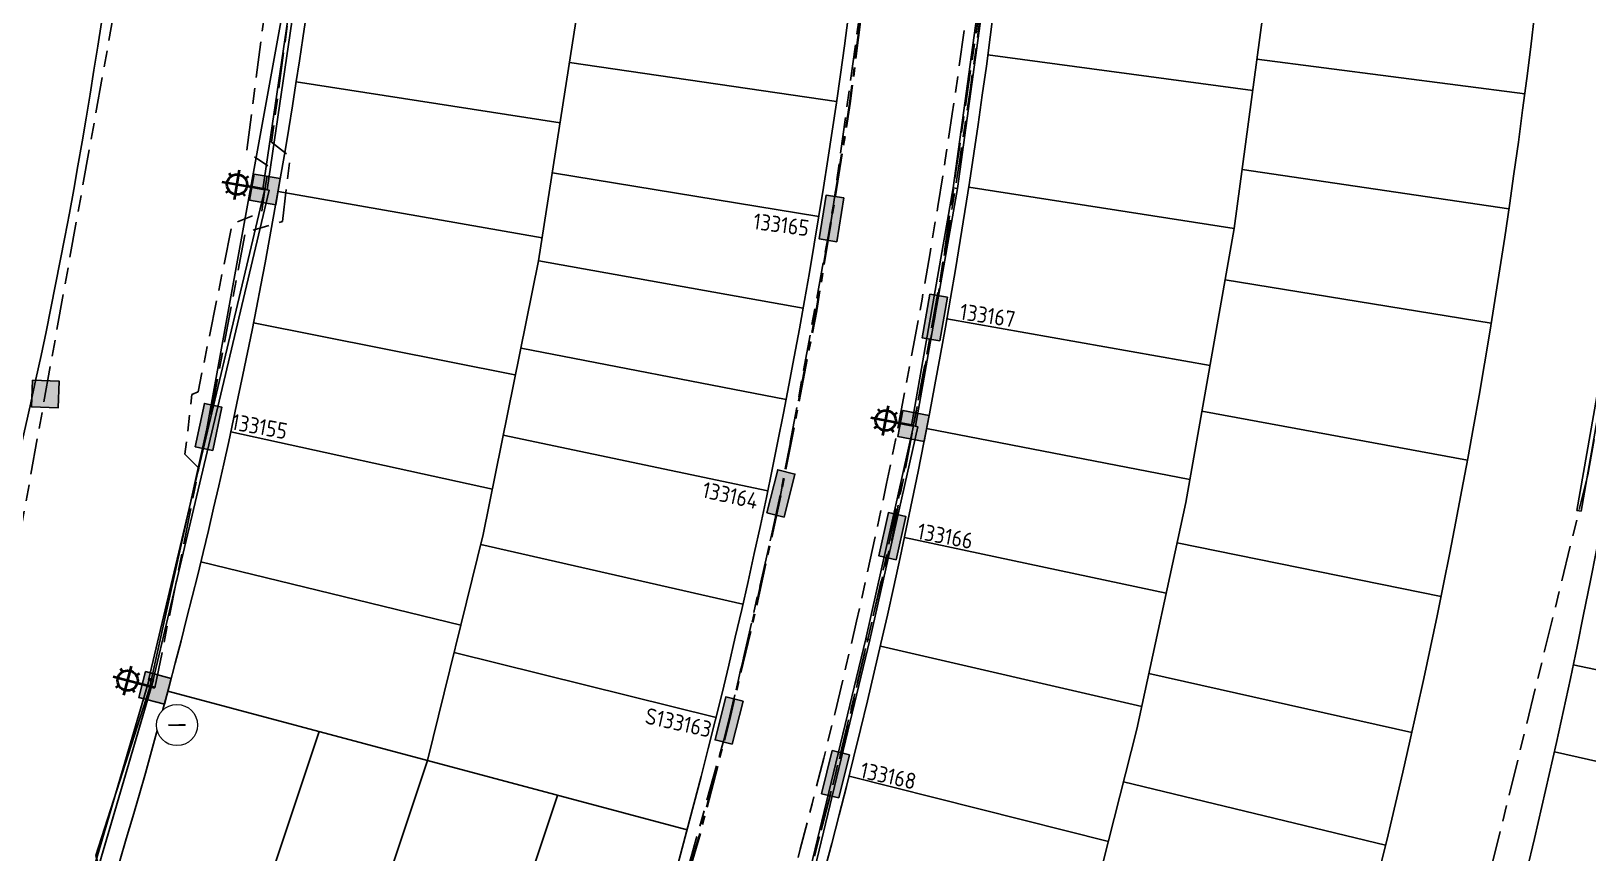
# Model space of a CAD drawing. Extents: x 294483 to 298733, y 6233899 to 6239242.
# Drawn here: x 296287.5 to 296461.3, y 6236213.6 to 6236305.3 of the extents above; entities that cross this region are included whole.
import ezdxf
from ezdxf.enums import TextEntityAlignment as Align

# ---------------------------------------------------------------- set-up
doc = ezdxf.new("R2010")
doc.units = 0
doc.linetypes.add('Cable Exist UG', pattern=[8.2, 4, -1.2, 1.8, -1.2])
doc.linetypes.add('IECLCENT', pattern=[15.5, 9.5, -2, 2, -2])
for name, color, linetype in [('_User Duct ID', 3, 'Continuous'), ('_User_LV_Exist', 7, 'Continuous'), ('Duct_SP_EXT', 7, 'Continuous'), ('Equip_LV_EXT', 7, 'Continuous'), ('Equip_SP_SL_EXT', 7, 'Continuous'), ('Mains_HV_NEW_U72', 2, 'Continuous'), ('Notes', 7, 'Continuous'), ('SupportsUG_SP_LV_SL_EXT', 7, 'Continuous'), ('UG_Details_SP_MISC', 7, 'Continuous')]:
    doc.layers.add(name, color=color, linetype=linetype)
doc.layers.add('Mains_HV_EXT', color=1, linetype='Continuous', lineweight=25, true_color=0xff0000)
doc.styles.add('COLUMN_LABEL', font='arial.ttf')
doc.styles.add('iecARIAL', font='arial.ttf', dxfattribs={"height": 2})
doc.styles.add('POLE_LABEL', font='arial.ttf')
doc.styles.get("Standard").update_dxf_attribs({"font": 'isocp.shx'})
doc.linetypes.add('Cable New UG', pattern='A,7,-0.25,["x",Standard,S=2,R=0,X=0.2,Y=-0.8],-2.1', length=9.35)

# ---------------------------------------------------------------- blocks, each defined once
blk = doc.blocks.new('COLUMN_EXT')
blk.add_hatch(color=256).paths.add_polyline_path([(-1.49, 1.48), (-1.49, -1.49), (1.48, -1.49), (1.48, 1.48)])
blk.add_lwpolyline([(-1.49, -1.49), (1.48, -1.49), (1.48, 1.48), (-1.49, 1.48)], close=True)
for tag, height, style, flags, p in [('ASSET_NUM', 2.5, 'COLUMN_LABEL', 8, (2, 2)), ('STRUCTURE_PLANT_NUMBER', 0.2, 'POLE_LABEL', 9, (1.81, 0.03)), ('STREET_CODE', 0.2, 'COLUMN_LABEL', 9, (1.81, -0.2))]:
    blk.add_attdef(tag, text='', height=height, dxfattribs=dict(style=style, flags=flags)).set_placement(p, align=Align.MIDDLE_LEFT)
at = {"flags": 9}
for tag, p in [('COLUMN_TYPE', (1.81, -0.4)), ('OWNED_BY', (1.81, -0.6)), ('STATE', (1.81, -0.8)), ('USAGE', (1.81, -1)), ('LEGEND', (1.81, -1.2)), ('LOCATION', (1.81, -1.4)), ('STREETNAME', (1.81, -1.6)), ('SUBURB', (1.81, -1.8)), ('NOTES', (1.81, -2))]:
    blk.add_attdef(tag, text='', height=0.2, dxfattribs=at).set_placement(p, align=Align.MIDDLE_LEFT)
at = {"flags": 1}
blk.add_attdef('Z', (1.81, -2.35), '', height=0.2, dxfattribs=at)
blk = doc.blocks.new('*U18')
at = {"lineweight": 40}
for p, q in [((1.43, 2.77), (1.98, 2.67)), ((1.61, 1.12), (5.3, 3.69)), ((2.17, 4.25), (4.74, 0.56)), ((3.82, 4.43), (3.72, 3.88)), ((0, 0), (2.23, 1.55)), ((3.09, 0.37), (3.19, 0.93)), ((5.49, 2.04), (4.93, 2.14))]:
    blk.add_line(p, q, dxfattribs=at)
blk.add_circle((3.46, 2.4), 1.5, dxfattribs=at)
at = {"style": 'iecARIAL', "flags": 8}
blk.add_attdef('ASSET_NUM', (1.5, 1.5), '', height=2.5, dxfattribs=at)
for tag, p, height, flags in [('STATE', (0.98, -2.25), 0.2, 9), ('CONSTRUCTED_VOLTAGE', (0.98, -0.65), 0.2, 9), ('CONTROL_TYPE', (0.98, -0.85), 0.2, 9), ('LANTERN_PURPOSE', (0.98, -1.05), 0.2, 9), ('LANTERN_TYPE', (0.98, -1.25), 0.2, 9), ('NO_PHASES', (0.98, -1.45), 0.2, 9), ('OPERATING_VOLTAGE', (0.98, -1.65), 0.2, 9), ('ORIENTATION', (0.98, -1.85), 0.2, 9), ('OWNED_BY', (0.98, -2.05), 0.2, 9), ('USAGE', (0.98, -2.45), 0.2, 9), ('LNUMBER', (2.18, -3.25), 2.5, 8), ('CEXIST', (0.98, -2.65), 0.2, 9), ('CNEW', (0.98, -2.85), 0.2, 9), ('CNUMBER', (0.98, -3.05), 0.2, 9), ('CREMOVE', (0.98, -3.25), 0.2, 9), ('CREPLACE', (0.98, -3.45), 0.2, 9), ('LKINGHEIGHT', (0.98, -3.65), 0.2, 9), ('LBRACKET', (0.98, -3.85), 0.2, 9), ('LBRACKETVOCAB', (0.98, -4.05), 0.2, 9), ('LCATEGORY', (0.98, -4.25), 0.2, 9), ('LCHARGE1', (0.98, -4.45), 0.2, 9), ('LCHARGE1PERCENT', (0.98, -4.65), 0.2, 9), ('LCHARGE2', (0.98, -4.85), 0.2, 9), ('LCHARGE2PERCENT', (0.98, -5.05), 0.2, 9), ('LCHARGE3', (0.98, -5.25), 0.2, 9), ('LCHARGE3PERCENT', (0.98, -5.45), 0.2, 9), ('LEXIST', (0.98, -5.65), 0.2, 9), ('LLAMP', (0.98, -5.85), 0.2, 9), ('LLAMPVOCAB', (0.98, -6.05), 0.2, 9), ('LMAST', (0.98, -6.25), 0.2, 9), ('LMASTVOCAB', (0.98, -6.45), 0.2, 9), ('LNEW', (0.98, -6.65), 0.2, 9), ('LANTNUMBER', (0.98, -6.85), 0.2, 9), ('STREETNAME', (0.98, -9.25), 0.2, 9), ('SUBURB', (0.98, -9.45), 0.2, 1), ('LOUTREACH', (0.98, -7.25), 0.2, 9), ('LOUTREACHVOCAB', (0.98, -7.45), 0.2, 9), ('LRATECODE', (0.98, -7.65), 0.2, 9), ('LREMOVE', (0.98, -7.85), 0.2, 9), ('LREPLACE', (0.98, -8.05), 0.2, 9), ('LTYPE', (0.98, -8.25), 0.2, 9), ('LTYPEVOCAB', (0.98, -8.45), 0.2, 9), ('LEGEND', (0.98, -8.65), 0.2, 9), ('LOCATION', (0.98, -8.85), 0.2, 9), ('NOTES', (0.98, -9.05), 0.2, 9)]:
    blk.add_attdef(tag, p, '', height=height, dxfattribs=dict(flags=flags))
blk = doc.blocks.new('*U149')
blk.add_hatch(color=256).paths.add_polyline_path([(-2.475, 0.99), (-2.475, -0.99), (2.475, -0.99), (2.475, 0.99)])
blk.add_lwpolyline([(-2.475, -0.99), (2.475, -0.99), (2.475, 0.99), (-2.475, 0.99)], close=True)
at = {"style": 'iecARIAL', "flags": 8}
blk.add_attdef('ASSET_NUM', (1.5, 3.5), '', height=2.5, dxfattribs=at)
for tag, p, flags in [('OWNED_BY', (0, -0.2), 9), ('STATE', (0, -0.4), 9), ('SUPPORT_TYPE', (0, -0.6), 9), ('STREETNAME', (0, -1.8), 9), ('USAGE', (0, -0.8), 9), ('LEGEND', (0, -1), 9), ('LOCATION', (0, -1.2), 9), ('NOTES', (0, -1.4), 9), ('PARENT', (0, -1.6), 9), ('SUBURB', (0, -2), 1)]:
    blk.add_attdef(tag, p, '', height=0.2, dxfattribs=dict(flags=flags))
blk = doc.blocks.new('*U151')
blk.add_hatch(color=256).paths.add_polyline_path([(-2.475, 0.99), (-2.475, -0.99), (2.475, -0.99), (2.475, 0.99)])
blk.add_lwpolyline([(-2.475, -0.99), (2.475, -0.99), (2.475, 0.99), (-2.475, 0.99)], close=True)
at = {"style": 'iecARIAL', "flags": 8}
blk.add_attdef('ASSET_NUM', (1.5, 3.5), '', height=2.5, dxfattribs=at)
for tag, p, flags in [('OWNED_BY', (0, -0.2), 9), ('STATE', (0, -0.4), 9), ('SUPPORT_TYPE', (0, -0.6), 9), ('STREETNAME', (0, -1.8), 9), ('USAGE', (0, -0.8), 9), ('LEGEND', (0, -1), 9), ('LOCATION', (0, -1.2), 9), ('NOTES', (0, -1.4), 9), ('PARENT', (0, -1.6), 9), ('SUBURB', (0, -2), 1)]:
    blk.add_attdef(tag, p, '', height=0.2, dxfattribs=dict(flags=flags))
blk = doc.blocks.new('DUCT_INDICATOR')
at = {"color": 7, "lineweight": 9}
blk.add_attdef('CODE', text='', height=1.8, dxfattribs=at).set_placement((-4.4, 4.91), align=Align.MIDDLE_CENTER)
at = {"color": 7, "linetype": 'Continuous'}
blk.add_wipeout([(0, 2.87), (-0.98, 2.7), (-1.6, 2.39), (-2.18, 1.88), (-2.67, 1.06), (-2.87, 0), (-2.74, -0.87), (-2.4, -1.58), (-1.97, -2.09), (-1.13, -2.64), (-0.48, -2.83), (0.75, -2.78), (1.67, -2.34), (2.39, -1.59), (2.69, -1), (2.84, -0.42), (2.87, 0), (2.82, 0.56), (2.68, 1.05), (2.49, 1.44), (2.19, 1.86), (1.81, 2.23), (1.32, 2.55), (0.85, 2.75)], dxfattribs=at)
at = {"color": 7, "lineweight": 18}
blk.add_circle((0, 0), 2.87, dxfattribs=at)
at = {"color": 7, "lineweight": 9, "flags": 1}
blk.add_attdef('Z', (0, 0), '', height=0.2, dxfattribs=at)

msp = doc.modelspace()

# ---------------------------------------------------------------- linework, layer by layer
at = {"layer": '_User_LV_Exist', "color": 7, "linetype": 'Cable Exist UG', "flags": 128}
msp.add_lwpolyline([(296301.08193, 6236425.17819, -0.41545495), (296295.37535, 6236419.3257), (296295.0239, 6236396.72535, -0.262284206), (296303.19725, 6236371.5604), (296298.0099, 6236314.24136), (296280.12879, 6236214.75738)], format="xyb", dxfattribs=at)
for points in [[(296301.36232, 6236232.04037), (296306.26566, 6236256.54626), (296304.71091, 6236258.11409), (296305.49419, 6236264.77635), (296306.18065, 6236265.08048), (296309.9921, 6236283.81621), (296313.26105, 6236285.12441), (296313.63657, 6236287.66202), (296314.07526, 6236290.22226), (296311.59111, 6236291.894), (296317.62015, 6236338.17276), (296320.66293, 6236339.08928), (296320.76634, 6236341.67245), (296321.12567, 6236344.52085), (296318.8279, 6236345.9234), (296320.01553, 6236356.67927), (296318.85254, 6236390.35761), (296330.61695, 6236397.1683), (296330.52622, 6236417.32896)], [(296356.68479, 6236400.48852), (296351.74839, 6236400.56029), (296337.55638, 6236399.13036), (296333.17191, 6236397.91239), (296333.3435, 6236394.81986), (296321.01115, 6236387.7247), (296322.10891, 6236356.53343), (296320.66563, 6236345.69791), (296324.08423, 6236343.78312), (296323.7035, 6236338.88476), (296319.79397, 6236337.76347), (296316.99042, 6236312.24364), (296314.3768, 6236292.92813), (296316.44357, 6236291.30388), (296315.60981, 6236284.07351), (296311.44374, 6236282.8653), (296307.34509, 6236261.15654)], [(296417.75215, 6236400.37597), (296415.06901, 6236398.34237), (296403.28188, 6236398.62862), (296399.97, 6236395.99083), (296398.75326, 6236370.15077), (296398.14684, 6236356.99651), (296396.00462, 6236329.95676), (296394.8448, 6236317.60885), (296388.42777, 6236273.35517), (296386.04446, 6236261.2686), (296383.68885, 6236248.96622), (296377.33703, 6236222.38799), (296373.6341, 6236208.16134), (296373.6341, 6236208.16134)], [(296370.58823, 6236341.1968), (296362.77679, 6236342.27733), (296361.05797, 6236329.85144), (296382.5321, 6236327.12556), (296382.21708, 6236323.05695), (296376.89246, 6236284.42241), (296371.24739, 6236253.73433), (296365.45574, 6236228.37834), (296355.06109, 6236190.90136)]]:
    msp.add_lwpolyline(points, dxfattribs=at)
at = {"layer": 'Duct_SP_EXT'}
for p, q in [((296316.99855, 6236312.19946), (296313.39911, 6236287.6969)), ((296317.47346, 6236312.1297), (296313.87402, 6236287.62714)), ((296313.6405, 6236287.68256), (296300.64025, 6236232.90535)), ((296314.10753, 6236287.57172), (296301.10728, 6236232.79451)), ((296313.39911, 6236287.6969), (296313.63657, 6236287.66202)), ((296313.87402, 6236287.62714), (296313.63657, 6236287.66202)), ((296313.6405, 6236287.68256), (296313.87402, 6236287.62714)), ((296314.10753, 6236287.57172), (296313.87402, 6236287.62714)), ((296300.73991, 6236233.08978), (296294.11721, 6236210.54128)), ((296301.20046, 6236232.95452), (296294.57776, 6236210.40601)), ((296300.73991, 6236233.08978), (296300.97019, 6236233.02215)), ((296301.20046, 6236232.95452), (296300.97019, 6236233.02215)), ((296300.64025, 6236232.90535), (296300.87377, 6236232.84993)), ((296301.10728, 6236232.79451), (296300.87377, 6236232.84993))]:
    msp.add_line(p, q, dxfattribs=at)
at = {"layer": 'Mains_HV_EXT', "color": 0, "linetype": 'Cable Exist UG'}
msp.add_line((296461.33736, 6236255.81163), (296438.5788, 6236163.23558), dxfattribs=at)
for centre, radius, start, end in [((295598.02279, 6236416.68373), 878.17532, 349.44443176, 358.12473823), ((295647.90843, 6236406.91574), 750.6984, 341.90952225, 354.7127561)]:
    msp.add_arc(centre, radius, start, end, dxfattribs=at)
at = {"layer": 'Mains_HV_NEW_U72', "color": 10, "linetype": 'Cable New UG', "ltscale": 0.75, "flags": 128}
msp.add_lwpolyline([(296358.79311, 6236149.06662), (296341.66849, 6236155.77087), (296346.16148, 6236167.24731), (296339.23559, 6236169.51063), (296293.83688, 6236184.48007), (296298.44316, 6236200.10055), (296294.77445, 6236213.30752), (296300.70941, 6236231.84645), (296307.16257, 6236260.94002), (296316.46099, 6236312.13031), (296322.17086, 6236356.20125), (296322.8051, 6236370.33406), (296324.25992, 6236384.16263), (296328.09446, 6236393.39294), (296330.35822, 6236416.31382), (296323.54366, 6236430.14926), (296321.09624, 6236455.68155), (296314.22656, 6236505.94109), (296312.22336, 6236520.59677), (296309.0793, 6236536.49911), (296284.34637, 6236532.06484), (296288.69593, 6236509.40902), (296272.02642, 6236506.52409)], dxfattribs=at)
at = {"layer": 'Notes'}
for p, q in [((296394.34895, 6236302.66238), (296423.92311, 6236298.68354)), ((296347.63636, 6236301.80621), (296377.46822, 6236297.47608)), ((296424.39552, 6236302.19486), (296454.29589, 6236298.31473)), ((296346.5909, 6236295.07837), (296317.12314, 6236299.65743)), ((296345.72821, 6236289.5267), (296375.48669, 6236284.65027)), ((296422.73786, 6236289.8737), (296452.52686, 6236285.50871)), ((296344.597, 6236282.24699), (296315.09991, 6236287.40936)), ((296392.20964, 6236287.90909), (296421.85336, 6236283.29935)), ((296344.20277, 6236279.70291), (296373.73329, 6236274.4194)), ((296420.84438, 6236277.5862), (296450.54746, 6236272.73351)), ((296389.76785, 6236273.20282), (296419.15372, 6236268.01311)), ((296341.52004, 6236266.97175), (296312.36385, 6236272.76605)), ((296342.22772, 6236269.95954), (296371.83052, 6236264.21525)), ((296418.2498, 6236262.89478), (296447.89522, 6236257.44876)), ((296416.90413, 6236255.27519), (296387.50272, 6236260.98807)), ((296339.03849, 6236254.22632), (296309.8279, 6236260.61363)), ((296340.25268, 6236260.2162), (296369.77826, 6236254.03756)), ((296414.27198, 6236242.61068), (296385.02892, 6236248.81387)), ((296337.73776, 6236248.04645), (296367.00447, 6236241.36147)), ((296415.48495, 6236248.234), (296444.94185, 6236242.21933)), ((296335.51639, 6236239.04768), (296306.47912, 6236246.09805)), ((296411.54452, 6236229.96624), (296382.34717, 6236236.68378)), ((296334.75976, 6236235.98257), (296363.99969, 6236228.73904)), ((296412.33908, 6236233.64981), (296441.68847, 6236227.05115)), ((296489.02544, 6236228.45209), (296459.70545, 6236234.61043)), ((296360.76476, 6236216.17363), (296302.79857, 6236231.66301)), ((296319.6832, 6236227.1512), (296310.43833, 6236199.40889)), ((296486.77648, 6236218.38474), (296457.60109, 6236224.89144)), ((296331.78166, 6236223.91832), (296322.2972, 6236195.45703)), ((296378.85566, 6236222.19082), (296407.81877, 6236214.89789)), ((296409.50449, 6236221.54446), (296438.7491, 6236214.46212)), ((296346.29982, 6236220.03886), (296336.52784, 6236190.7148))]:
    msp.add_line(p, q, dxfattribs=at)
at = {"layer": 'Notes', "linetype": 'IECLCENT', "lineweight": 35, "ltscale": 0.5, "flags": 128}
msp.add_lwpolyline([(296309.96411, 6236197.98583), (296346.2891, 6236185.88086), (296354.90354, 6236190.29685), (296362.21739, 6236215.79965), (296365.45574, 6236228.37834), (296368.46687, 6236241.02744), (296371.24739, 6236253.73433), (296375.21, 6236274.15519), (296376.89246, 6236284.42241), (296378.95322, 6236297.26303), (296382.21708, 6236323.05695), (296383.72306, 6236338.59459), (296384.88655, 6236354.14123), (296385.61717, 6236367.5869), (296386.3184, 6236393.54861)], dxfattribs=at)
at = {"layer": 'Notes', "flags": 128}
for points in [[(296331.78166, 6236223.91832), (296338.00629, 6236249.13424), (296344.19808, 6236279.67978), (296348.98372, 6236310.47696), (296352.12666, 6236338.87342), (296354.14841, 6236368.99223)], [(296404.00268, 6236199.85145), (296410.99891, 6236227.43679), (296416.45408, 6236252.72687), (296421.85336, 6236283.29935), (296425.99287, 6236314.06773), (296428.47503, 6236339.82013), (296430.2126, 6236368.87984)]]:
    msp.add_lwpolyline(points, dxfattribs=at)
at = {"layer": 'Notes'}
for centre, radius, start, end in [((295674.83152, 6236399.46465), 710, 342.95395673, 359.47403085), ((295674.83152, 6236399.46465), 726, 342.92345107, 359.48375734), ((295674.83152, 6236399.46465), 786, 342.8201169, 359.51670481), ((295674.83152, 6236399.46465), 802, 342.79517255, 359.5246582), ((295674.83219, 6236399.46453), 627.49932, 326.31547419, 357.89551716), ((295674.83152, 6236399.46465), 650, 343.08172967, 357.43157983)]:
    msp.add_arc(centre, radius, start, end, dxfattribs=at)
at = {"layer": 'UG_Details_SP_MISC', "ltscale": 0.5}
for p, q in [((296390.48035, 6236287.85011), (296394.60707, 6236317.64178)), ((296390.95461, 6236287.77554), (296395.08253, 6236317.57592)), ((296466.68711, 6236289.47104), (296460.11512, 6236251.84287)), ((296467.16279, 6236289.40467), (296460.58797, 6236251.76028)), ((296385.8081, 6236261.31022), (296390.48035, 6236287.85011)), ((296386.28083, 6236261.22699), (296390.95461, 6236287.77554)), ((296390.48035, 6236287.85011), (296390.71748, 6236287.81283)), ((296390.95461, 6236287.77554), (296390.71748, 6236287.81283)), ((296380.71978, 6236237.5023), (296386.04663, 6236261.27946)), ((296381.1873, 6236237.39349), (296386.51502, 6236261.17453)), ((296385.8081, 6236261.31022), (296386.04446, 6236261.2686)), ((296386.28083, 6236261.22699), (296386.04446, 6236261.2686)), ((296386.04663, 6236261.27946), (296386.28083, 6236261.22699)), ((296386.51502, 6236261.17453), (296386.28083, 6236261.22699)), ((296460.11512, 6236251.84287), (296460.35155, 6236251.80157)), ((296460.58797, 6236251.76028), (296460.35155, 6236251.80157)), ((296373.63364, 6236208.15948), (296380.71978, 6236237.5023)), ((296374.10023, 6236208.0468), (296381.1873, 6236237.39349)), ((296380.71978, 6236237.5023), (296380.95354, 6236237.44789)), ((296381.1873, 6236237.39349), (296380.95354, 6236237.44789))]:
    msp.add_line(p, q, dxfattribs=at)
at = {"layer": 'UG_Details_SP_MISC', "color": 7, "linetype": 'Cable Exist UG', "flags": 128}
msp.add_lwpolyline([(296371.66975, 6236177.4326), (296367.21794, 6236186.12162), (296373.6236, 6236208.17982, 0.04259666), (296396.66467, 6236334.64713, 0.044878978)], format="xyb", dxfattribs=at)

# ---------------------------------------------------------------- block references
at = {"layer": 'Equip_LV_EXT'}
ref = msp.add_blockref('*U149', (296376.89246, 6236284.42241), dxfattribs=dict(at, rotation=80.88248571767372))
ref.add_attrib('ASSET_NUM', '133165', dxfattribs={"layer": '0', "height": 1.8, "rotation": 352.4296804}).set_placement((296371.28452, 6236283.72085), align=Align.MIDDLE_CENTER)
ref = msp.add_blockref('*U149', (296388.42777, 6236273.35517), dxfattribs=dict(at, rotation=79.94515182857646))
ref.add_attrib('ASSET_NUM', '133167', dxfattribs={"layer": '0', "height": 1.8, "rotation": 351.4923465}).set_placement((296394.32285, 6236273.59206), align=Align.MIDDLE_CENTER)
ref = msp.add_blockref('*U151', (296307.34509, 6236261.15654), dxfattribs=dict(at, rotation=78.13917038238263))
ref.add_attrib('ASSET_NUM', '133155', dxfattribs={"layer": '0', "height": 1.8, "rotation": 349.686365}).set_placement((296313.03839, 6236261.19953), align=Align.MIDDLE_CENTER)
ref = msp.add_blockref('*U149', (296371.24739, 6236253.73433), dxfattribs=dict(at, rotation=76.00337352262596))
ref.add_attrib('ASSET_NUM', '133164', dxfattribs={"layer": '0', "height": 1.8, "rotation": 347.5505682}).set_placement((296365.6001, 6236253.51229), align=Align.MIDDLE_CENTER)
ref = msp.add_blockref('*U149', (296383.68885, 6236248.96622), dxfattribs=dict(at, rotation=77.69823816163043))
ref.add_attrib('ASSET_NUM', '133166', dxfattribs={"layer": '0', "height": 1.8, "rotation": 349.2454328}).set_placement((296389.58868, 6236248.97181), align=Align.MIDDLE_CENTER)
ref = msp.add_blockref('*U149', (296365.45574, 6236228.37834), dxfattribs=dict(at, rotation=76.00337352262596))
ref.add_attrib('ASSET_NUM', 'S133163', dxfattribs={"layer": '0', "height": 1.8, "rotation": 347.5505682}).set_placement((296359.80845, 6236228.15629), align=Align.MIDDLE_CENTER)
ref = msp.add_blockref('*U149', (296377.33703, 6236222.38799), dxfattribs=dict(at, rotation=76.00337352262596))
ref.add_attrib('ASSET_NUM', '133168', dxfattribs={"layer": '0', "height": 1.8, "rotation": 347.5505682}).set_placement((296383.23444, 6236222.21908), align=Align.MIDDLE_CENTER)
at = {"layer": 'Equip_SP_SL_EXT', "xscale": 0.75, "yscale": 0.75, "zscale": 0.75}
for p, rotation in [((296313.63657, 6236287.66202), 135.3633718837972), ((296386.04446, 6236261.2686), 134.2702858851123), ((296301.36232, 6236232.04037), 130.4381298115206)]:
    msp.add_blockref('*U18', p, dxfattribs=dict(at, rotation=rotation))
at = {"layer": 'SupportsUG_SP_LV_SL_EXT'}
for p, rotation in [((296313.63657, 6236287.66202), 80.20397350951163), ((296289.12815, 6236264.8265), 267.4564703664497), ((296386.04446, 6236261.2686), 79.11088751082669), ((296301.36232, 6236232.04037), 75.27873143723505)]:
    msp.add_blockref('COLUMN_EXT', p, dxfattribs=dict(at, rotation=rotation))

# ---------------------------------------------------------------- next in the draw order: block references
at = {"layer": '_User Duct ID'}
ref = msp.add_blockref('DUCT_INDICATOR', (296303.81613, 6236227.88422), dxfattribs=dict(at, xscale=0.7999999999999999, yscale=0.7999999999999999, zscale=0.7999999999999999, rotation=90.19304970531908))
ref.add_attrib('CODE', 'I', dxfattribs={"layer": '0', "height": 2, "rotation": 90.1930497}).set_placement((296303.81613, 6236227.88422), align=Align.MIDDLE_CENTER)

doc.saveas('drawing.dxf')
